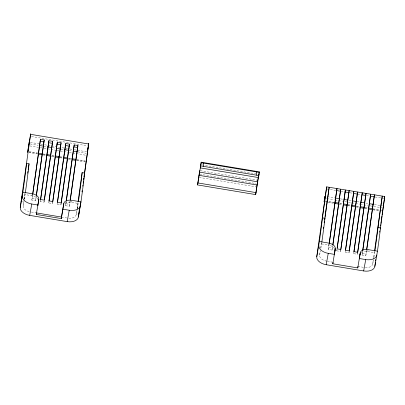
<?xml version="1.0" encoding="UTF-8"?>
<svg xmlns="http://www.w3.org/2000/svg" width="405" height="405" viewBox="0 0 405 405"><rect width="100%" height="100%" fill="white"/><g stroke="black" fill="none" stroke-linecap="round" stroke-linejoin="round"><path stroke-width="0.3" stroke-dasharray="2.02 1.52" d="M29.256 211.663A7.918 4.819 10.3 0 1 23.136 205.801L23.672 201.984L21.171 201.563M24.113 198.85L24.902 193.215M24.259 199.619L25.019 194.567L31.889 195.711A7.285 4.435 10.3 0 1 38.146 199.523M36.303 196.243L35.594 200.723L31.843 200.1L32.547 195.094M31.843 200.1L32.643 194.997M35.594 200.723L36.207 196.344M44.206 201.138L44.023 202.13L40.277 201.503L40.454 200.252M44.023 202.13L44.201 200.875M52.817 201.553L52.458 203.533L48.706 202.905L48.883 201.655M52.458 203.533L52.63 202.277M61.246 202.956L60.887 204.935L57.14 204.312L57.318 203.057M60.887 204.935L61.064 203.685M70.121 201.229L69.321 206.337L65.57 205.715L66.101 201.958M65.57 205.715L66.197 201.857M69.321 206.337L70.111 200.703M68.769 218.239A7.918 4.819 10.3 0 0 76.226 214.635L76.763 210.818L78.261 211.066M77.112 208.312L77.993 202.049M77.122 209.694L78.109 203.401L71.239 202.257A7.285 4.435 10.3 0 0 64.709 203.416M326.759 261.21A7.918 4.819 10.3 0 1 319.621 255.135L320.233 250.781M320.583 248.29L321.373 242.691M321.778 242.418L320.968 247.723A7.918 4.819 10.3 0 0 321.064 249.004M332.702 246.205L332.08 250.062L328.333 249.44L329.123 243.805M328.333 249.44L329.219 243.704M332.08 250.062L332.606 246.306M340.782 249.981L340.509 251.465L336.763 250.842L336.94 249.591M340.509 251.465L340.686 250.214M349.302 250.892L348.943 252.867L345.197 252.244L345.369 250.994M348.943 252.867L349.12 251.616M357.731 252.295L357.372 254.269L353.626 253.646L353.803 252.396M357.372 254.269L357.549 253.019M366.606 250.568L365.806 255.671L362.06 255.049L362.586 251.297M362.06 255.049L362.683 251.196M365.806 255.671L366.51 250.67M365.259 267.573A7.918 4.819 10.3 0 0 372.711 263.974L373.496 258.37M374.463 251.525L373.587 257.747A7.918 4.819 10.3 0 0 374.058 256.557L374.954 250.761M24.204 199.047L25.272 193.175M23.136 205.801L24.148 200.242M31.889 195.711L32.071 194.719M40.277 201.503L40.637 199.528M48.706 202.905L49.066 200.931M57.14 204.312L57.5 202.333M71.239 202.257L71.508 200.774M77.188 208.469L78.256 202.596M76.226 214.635L77.011 210.311M319.621 255.135L320.406 250.811M334.631 248.862A7.285 4.435 10.3 0 0 328.374 245.045L328.556 244.058M336.763 250.842L337.122 248.862M345.197 252.244L345.556 250.265M353.626 253.646L353.985 251.667M361.194 252.755A7.285 4.435 10.3 0 1 367.725 251.596L368.084 249.617M372.711 263.974L373.496 259.645M373.607 259.028L374.058 256.557M31.499 136.525L87.733 145.881M202.049 164.901L258.279 174.261M326.916 188.963L335.568 190.406M341.132 191.327L344.22 191.843M349.783 192.77L352.871 193.281M357.812 194.106L360.906 194.618M366.464 195.544L369.552 196.06M375.116 196.982L383.768 198.425M30.365 142.408L43.963 144.671M44.58 144.777L69.295 148.888M69.913 148.989L73.624 149.607M74.242 149.713L86.599 151.769M200.298 170.687L257.145 180.149M30.152 143.937L38.186 145.273M43.745 146.2L46.838 146.716M52.397 147.638L55.485 148.154M61.049 149.081L63.519 149.491M69.083 150.417L72.171 150.928M77.735 151.855L86.381 153.298M29.793 145.916L39.68 147.562M40.297 147.663L43.386 148.179M44.003 148.281L56.366 150.336M56.983 150.442L68.723 152.391M69.341 152.498L86.022 155.272M199.721 174.19L255.955 183.551M327.422 196.698L334.839 197.929M340.397 198.855L343.491 199.371M349.049 200.298L352.137 200.809M357.083 201.634L360.172 202.146M365.735 203.072L368.823 203.588M374.387 204.51L379.946 205.436M380.563 205.537L382.416 205.846M199.27 177.41L256.122 186.872M324.592 198.268L326.445 198.571M327.063 198.678L334.479 199.913M335.097 200.014L342.508 201.25M344.984 201.66L351.16 202.687M351.778 202.789L354.871 203.305M355.489 203.406L359.812 204.125M360.43 204.231L367.846 205.462M370.317 205.877L379.586 207.416M380.204 207.522L382.057 207.831M29.079 151.576L37.731 153.019M43.289 153.94L45.76 154.356M51.941 155.383L54.412 155.793M59.975 156.72L63.064 157.231M68.627 158.158L71.098 158.568M76.661 159.494L85.308 160.937M325.564 200.915L334.216 202.353M339.775 203.28L342.868 203.791M347.809 204.616L350.902 205.127M356.461 206.054L359.549 206.57M365.113 207.497L367.583 207.907M373.147 208.833L381.799 210.271M28.932 152.027L37.584 153.465M43.148 154.391L46.236 154.907M51.799 155.834L54.27 156.244M59.829 157.17L62.922 157.682M68.48 158.608L71.569 159.119M77.132 160.046L85.784 161.489M325.423 201.361L334.069 202.804M339.633 203.73L342.103 204.14M347.667 205.067L350.755 205.578M356.319 206.504L359.407 207.021M364.966 207.942L367.441 208.357M373 209.279L380.416 210.514M28.877 152.548L37.528 153.986M43.092 154.912L46.18 155.429M51.739 156.355L54.214 156.765M59.773 157.692L62.861 158.203M68.425 159.13L71.513 159.646M76.459 160.466L85.111 161.904M325.362 201.882L327.22 202.191M327.837 202.298L334.014 203.325M338.96 204.145L342.048 204.662M347.611 205.588L350.7 206.099M356.258 207.026L359.351 207.542M364.292 208.362L367.386 208.879M372.944 209.8L380.361 211.035M321.504 243.901L328.374 245.045M367.725 251.596L374.595 252.735M32.203 198.126L35.954 198.749M65.929 203.735L69.68 204.358M328.693 247.46L332.439 248.083M362.419 253.074L366.166 253.697M31.408 212.063L35.949 212.817M61.499 217.07L66.612 217.92M327.326 261.306L331.867 262.06M357.985 266.409L363.665 267.351M77.573 207.218A7.918 4.819 10.3 0 1 77.132 208.413M24.462 199.022A7.918 4.819 10.3 0 1 24.482 198.384"/><path stroke-width="0.61" d="M201.229 162.223L200.359 167.903L258.446 177.572L258.81 175.562L259.311 171.867L201.229 162.197L197.579 184.933L255.666 194.597L258.896 174.363L258.446 177.572M78.079 201.422L82.129 172.621L84.63 173.036A172.672 3.346 -80.6 0 1 80.965 201.837L78.362 217.029A10.449 6.364 10.3 0 1 67.174 221.616L29.697 215.379A10.449 6.364 10.3 0 1 20.275 207.36L30.679 133.817L27.641 152.341L29.13 142.206M84.012 177.42L88.766 143.486L87.677 149.693M20.275 207.36L22.883 192.173A172.672 3.346 -80.6 0 0 26.543 163.372L29.038 163.787A172.672 3.346 -80.6 0 1 25.378 192.588M27.722 173.178L27.985 171.3M28.163 170.049L29.038 163.787M32.638 194.471L40.47 139.3L44.221 139.927L36.389 195.62M32.734 194.37L40.47 139.3M36.298 195.716L44.221 139.927M36.303 214.442L36.516 212.914L61.499 217.07L61.287 218.599L36.303 214.442L38.814 199.321A7.285 4.435 10.3 0 0 32.248 193.732L22.883 192.173L21.171 201.563M37.862 205.497L38.814 199.321M40.54 199.63L48.904 140.707L52.65 141.33L44.383 200.151L40.637 199.528L48.904 140.707M44.287 200.252L52.65 141.33M48.975 201.032L57.338 142.109L61.084 142.732L52.817 201.553L49.066 200.931L57.338 142.109M52.721 201.655L61.084 142.732M57.404 202.434L65.321 146.114M65.767 143.512L57.5 202.333L61.246 202.956L69.513 144.134L65.767 143.512L65.407 145.486L69.154 146.114L61.15 203.057M79.258 211.233L80.965 201.837L71.599 200.283A7.285 4.435 10.3 0 0 63.798 203.477L61.499 217.07M61.287 218.599L63.798 203.477M66.273 200.708L73.842 146.894L77.588 147.516L70.197 200.08M66.283 201.234L74.201 144.914L77.947 145.537L70.293 199.979M78.362 217.029L78.975 212.665M79.152 211.42L79.329 210.175M83.617 179.638L83.794 178.387M84.058 176.519L88.351 145.982M78.722 215.05L79.436 209.977M81.972 191.935L82.149 190.689M82.782 186.184L82.954 184.933M83.197 183.222L83.46 181.354M83.632 180.109L83.896 178.24M197.579 184.933L199.68 170.586M200.359 167.903L200.809 164.698M203.669 163.134L203.219 166.339M256.314 175.147L256.76 171.968M255.666 194.597L257.347 182.726M316.766 256.699L326.663 186.852L384.75 196.516A387.767 7.518 -80.6 0 0 380.558 227.539A172.672 3.346 -80.6 0 1 377.455 251.176L374.848 266.363A10.449 6.364 10.3 0 1 363.66 270.95L326.182 264.718A10.449 6.364 10.3 0 1 316.766 256.699L319.368 241.512A172.672 3.346 -80.6 0 0 322.471 217.875A387.767 7.518 -80.6 0 1 326.663 186.852M323.382 228.374L323.56 227.129M324.172 222.775L324.435 220.907M324.608 219.662L324.871 217.794M325.048 216.548L329.164 187.267A387.767 7.518 -80.6 0 0 324.967 218.29A172.672 3.346 -80.6 0 1 321.864 241.927M329.123 243.805L336.96 188.639L329.219 243.704M332.783 245.055L340.706 189.262L332.88 244.954M377.455 251.176L368.084 249.617A7.285 4.435 10.3 0 0 360.283 252.816L357.772 267.933L332.788 263.776L333.001 262.253M334.353 254.836L335.3 248.655A7.285 4.435 10.3 0 0 328.733 243.071L319.368 241.512M332.788 263.776L335.3 248.655M337.203 247.713L345.389 190.041L337.122 248.862L340.868 249.485L349.14 190.664L340.772 249.586M345.46 250.366L353.823 191.444L345.556 250.265L349.302 250.892L357.569 192.066L349.206 250.989M353.889 251.768L361.807 195.453M357.64 252.391L366.004 193.474L357.731 252.295L353.985 251.667L362.252 192.846L361.893 194.825L365.847 195.443M357.772 267.933L357.985 266.409M359.336 258.992L360.283 252.816M362.764 250.042L370.327 196.228M362.769 250.568L370.686 194.248L370.418 195.731M366.687 249.414L374.433 194.876L366.692 249.941M374.549 250.903L382.254 196.101A387.767 7.518 -80.6 0 0 378.057 227.124A172.672 3.346 -80.6 0 1 374.954 250.761M374.848 266.363L375.46 262.01M375.637 260.764L375.815 259.519M379.662 232.136L379.834 230.89M380.098 229.022L380.275 227.777M380.538 225.909L380.71 224.664M380.887 223.423L381.151 221.555M381.323 220.31L381.935 215.951M382.112 214.706L384.75 196.516M257.398 182.417L257.717 180.524M29.697 215.379L31.762 204.009A10.449 6.364 10.3 0 1 22.346 195.995M69.154 146.114L69.513 144.134M73.928 146.397L74.201 144.914M77.588 147.516L77.947 145.537M67.174 221.616L69.24 210.246A10.449 6.364 10.3 0 0 80.428 205.659M257.762 180.25L259.316 171.887M326.182 264.718L328.247 253.348A10.449 6.364 10.3 0 1 318.831 245.329M363.66 270.95L365.725 259.585A10.449 6.364 10.3 0 0 376.918 254.993M30.623 134.339L88.71 144.008M201.169 162.719L259.256 172.388M200.728 165.898L258.81 175.562M40.11 141.279L43.861 141.902M48.544 142.681L52.291 143.304M56.978 144.084L60.725 144.712M336.185 190.507L340.514 191.226M344.837 191.945L349.161 192.664M353.464 193.423L357.21 194.046M370.175 196.162L374.498 196.881M39.422 145.481L43.745 146.2M47.456 146.818L51.779 147.536M56.103 148.255L60.431 148.979M64.754 149.698L68.465 150.316M73.406 151.136L77.117 151.754M199.462 172.115L257.55 181.779M199.012 175.33L257.099 184.994M335.456 198.035L339.78 198.754M344.108 199.473L347.814 200.09M352.137 200.809L356.466 201.528M360.789 202.252L364.5 202.864M369.441 203.69L373.152 204.307M38.348 153.12L42.054 153.738M47 154.558L50.706 155.176M55.029 155.895L59.358 156.613M63.681 157.337L68.01 158.056M71.715 158.674L76.039 159.393M334.834 202.454L338.539 203.072M343.486 203.897L347.191 204.515M351.52 205.234L355.843 205.953M360.166 206.672L364.495 207.39M368.201 208.008L372.529 208.727M38.146 154.092L42.469 154.811M46.798 155.53L51.121 156.249M54.832 156.867L59.155 157.585M63.484 158.304L67.189 158.922M72.13 159.747L75.841 160.365M334.631 203.426L338.96 204.145M343.283 204.864L346.989 205.482M351.317 206.206L355.641 206.925M359.969 207.644L363.675 208.261M368.621 209.081L372.327 209.699M197.944 182.954L256.026 192.618M322.471 217.875L324.967 218.29M378.057 227.124L380.558 227.539M31.762 204.009L38.009 205.052M62.993 209.208L69.24 210.246M328.247 253.348L334.495 254.386M359.478 258.542L365.725 259.585M334.859 249.455A7.285 4.435 10.3 0 1 334.94 250.634M359.923 254.791A7.285 4.435 10.3 0 1 360.328 253.697M63.438 205.456A7.285 4.435 10.3 0 1 63.843 204.358M38.369 200.121A7.285 4.435 10.3 0 1 38.455 201.295M82.129 172.621A172.672 3.346 -80.6 0 1 78.469 201.422M324.132 201.594L324.952 196.283L324.132 201.594"/></g></svg>
